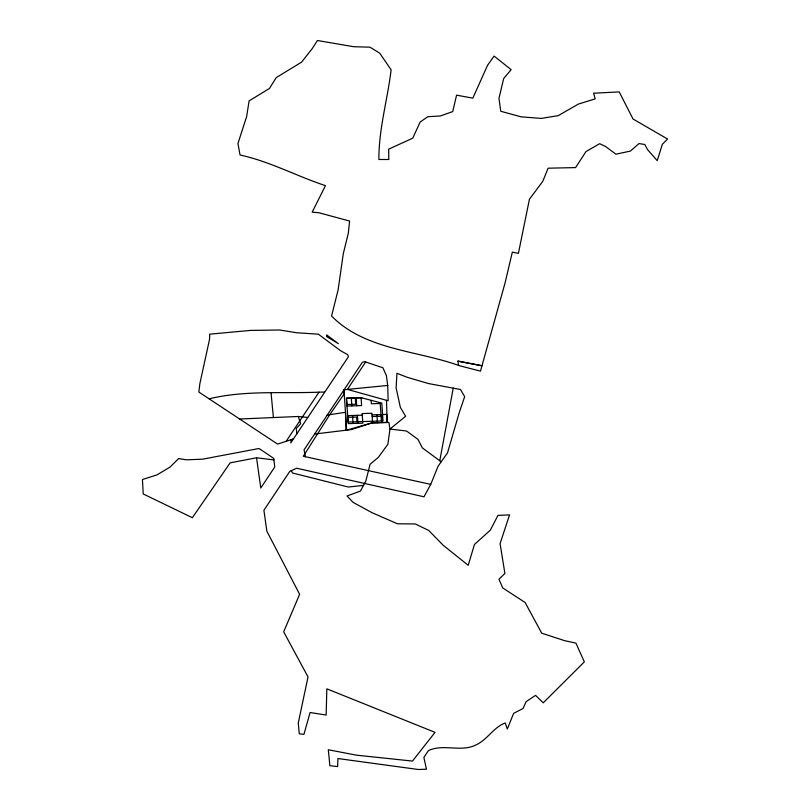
<?xml version="1.0" encoding="UTF-8"?>
<svg xmlns="http://www.w3.org/2000/svg" width="810" height="810" viewBox="0 0 810 810"><rect width="100%" height="100%" fill="white"/><g stroke="black" fill="none" stroke-linecap="round" stroke-linejoin="round"><path stroke-width="1.21" d="M441.217 461.781L439.769 460.758L453.235 388.152L428.409 383.535L407.055 377.237L396.94 373.288L396.12 387.98L400.383 407.46L405.628 416.269L389.985 429.057L387.879 444.275L378.3 457.407L370.099 464.221L365.816 481.079L360.43 491.113L347.004 495.963L353.038 502.332L371.942 512.659L397.457 523.797L415.297 523.959L428.733 530.459L443.222 545.302L468.22 565.289L474.457 544.472L490.364 530.125L497.958 515.383L509.541 514.866L500.084 543.662L504.903 573.49L498.96 579.221L502.757 587.949L525.143 602.529L541.718 633.197L564.6 640.659L575.93 643.12L584.334 661.871L543.257 702.827L535.531 695.365L526.166 701.632L522.997 708.537L513.651 713.337L507.323 729L505.217 722.965C493.685 727.127 487.59 739.51 476.341 744.754C461.224 752.682 443.566 743.388 428.399 750.627L423.873 757.38L426.435 769.196L418.345 769.5L337.912 758.535L337.618 766.594L329.893 765.663L328.293 749.766L356.522 755.173L412.492 761.076L435.031 732.351L326.845 688.844L326.136 715.038L310.088 712.516L303.922 734.397L299.285 733.779L298.262 723.016L308.033 676.937L283.672 631.82L299.619 594.297L266.844 531.158L263.908 510.259L289.818 471.339L296.683 468.231L423.984 496.783L430.717 484.39L438.099 466.185L447.495 452.911L459.361 412.27L464.677 396.667L460.475 389.499L453.235 388.152M305.441 456.779L304.064 449.874L362.343 362.374L364.5 361.594L382.927 367.791L386.38 375.597L387.707 385.449L388.142 400.768L347.429 389.418L343.46 390.055L344.209 393.883L329.71 414.73L303.315 456.253L430.717 484.39M296.855 433.816L348.411 356.785L347.763 354.709L340.575 350.7L318.33 334.176L296.713 332.758L279.652 330.004L250.503 330.409L209.689 334.176L209.547 339.258L199.857 383.687L198.835 392.04L277.587 444.082L293.423 438.959L296.855 433.816L296.268 428.439L300.662 423.741L298.262 416.482L239.466 419.023M324.516 392.06L319.008 392.161L286.132 441.318M365.634 362.05L347.429 389.418L387.707 385.449M439.769 460.758L422.324 447.849L417.98 439.384L406.539 431.011L389.985 429.057L388.891 422.435L372.033 422.871L351.56 429.533L314.574 434.049M372.033 422.871L346.71 430.14L343.946 389.975M256.547 457.772L230.141 462.854L192.365 517.701L143.218 493.958L142.439 479.53L156.988 474.893L170.07 467.056L178.635 458.551L186.533 459.827L202.692 459.169L259.048 448.497L273.75 458.389L274.752 467.005L260.79 488.005L256.547 457.772L273.932 459.918M209.091 398.824C245.096 390.096 282.366 393.68 319.008 392.161M307.689 417.464L298.262 416.482M327.068 415.064L345.485 412.32L345.941 430.242M363.528 485.362L348.351 487.043L292.521 473L291.286 470.661M346.903 404.534L355.732 404.261L355.307 398.075M380.204 403.481L371.355 403.765L371.112 400.312M362.283 415.176L347.642 415.631L348.189 423.62L362.829 423.164L362.171 413.576L371.932 413.262L372.59 422.85L387.231 422.395L386.674 414.406L372.033 414.862M347.784 417.322L356.613 417.039L356.937 421.747M372.225 416.542L381.085 416.269M457.883 361.098L481.97 365.755L457.873 361.138L458.632 365.482L480.472 371.142L505.035 283.054L512.335 252.143L518.41 253.348L529.426 199.25L542.73 181.389L548.117 168.196L575.576 167.599L585.995 151.561L599.653 143.704L605.536 146.478L615.934 154.183L630.362 151.095L639.029 143.562L644.811 144.494L647.554 149.637L657.214 160.643L662.367 144.281L667.562 139.026L633.045 119.019L619.225 91.915L593.619 93.211L595.168 98.881L578.299 104.105L558.303 115.617L541.323 118.412L521.154 116.843L500.742 111.264L498.98 98.364L503.678 78.529L511.14 69.65L494.059 56.072L487.569 65.276L472.827 98.152L456.577 95.155L452.729 111.598L440.215 115.992L427.771 116.711L420.157 122.067L412.746 138.156L388.658 149.172L388.81 159.499L378.888 159.489C378.726 129.185 387.504 99.762 391.129 69.822L379.728 53.177L369.957 47.182L353.666 46.717L317.419 40.5L312.225 48.62L301.634 62.107L276.261 77.588L269.457 88.452L249.105 100.885L246.645 116.559L237.948 143.481L240.054 155.014C269.781 161.413 296.683 176.185 325.468 185.642L312.154 212.179L318.796 212.716L349.606 221.049L348.31 233.29L343.298 253.672L338.094 290L331.574 316.032C364.844 349.88 416.36 350.284 458.642 365.442M271.046 392.901L273.395 417.352M381.793 414.558L382.35 422.547M380.153 402.692L381.409 420.977M376.913 414.71L377.47 422.699M356.187 397.75L356.734 405.739M357.402 415.327L357.949 423.316M351.307 397.912L351.854 405.901M352.522 415.479L353.069 423.468M386.461 400.302L387.231 422.476M291.367 439.638L290.78 442.949L293.423 438.959L291.367 439.638M326.936 335.137L326.582 336.525L338.377 343.683L326.936 335.137M361.068 397.599L346.427 398.064L346.984 406.053L361.614 405.587L361.068 397.599M361.867 397.872L346.477 398.358L348.108 422.02L383.019 420.927L381.793 403.127L361.867 397.872"/></g></svg>
